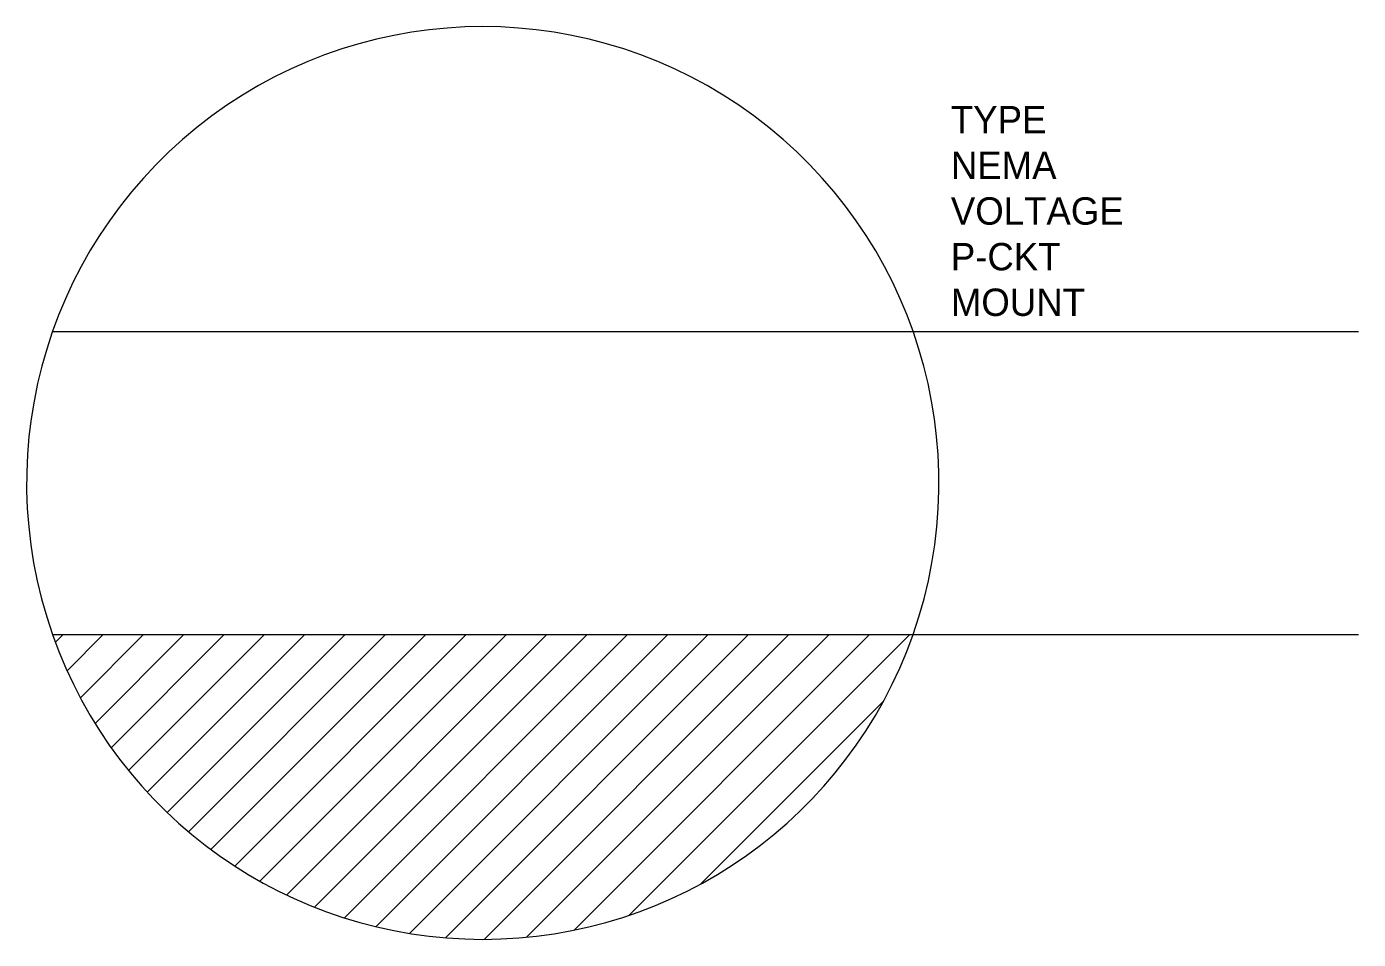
# Model space of a CAD drawing. Extents: x 0 to 0.274, y -0.094 to 0.094.
import ezdxf

# ---------------------------------------------------------------- set-up
doc = ezdxf.new("R2010")
doc.units = 0
doc.header["$MEASUREMENT"] = 0
doc.layers.get('0').update_dxf_attribs({"linetype": 'CONTINUOUS'})

# ---------------------------------------------------------------- blocks, each defined once
blk = doc.blocks.new('*X15')
at = {"color": 0}
for p, q in [((5.1585, 3.3907), (5.1669, 3.3992)), ((5.1714, 3.3594), (5.2111, 3.3992)), ((5.1859, 3.3298), (5.2553, 3.3992)), ((5.2021, 3.3017), (5.2995, 3.3992)), ((5.2197, 3.2752), (5.3437, 3.3992)), ((5.2388, 3.2501), (5.3879, 3.3992)), ((5.2593, 3.2264), (5.4321, 3.3992)), ((5.2812, 3.2041), (5.4763, 3.3992)), ((5.3045, 3.1832), (5.5205, 3.3992)), ((5.3291, 3.1636), (5.5647, 3.3992)), ((5.3552, 3.1455), (5.6089, 3.3992)), ((5.3828, 3.1289), (5.6531, 3.3992)), ((5.4119, 3.1138), (5.6973, 3.3992)), ((5.4427, 3.1004), (5.7415, 3.3992)), ((5.4753, 3.0888), (5.7857, 3.3992)), ((5.5098, 3.0791), (5.8299, 3.3992)), ((5.5466, 3.0717), (5.8741, 3.3992)), ((5.586, 3.0669), (5.9182, 3.3992)), ((5.6285, 3.0652), (5.9624, 3.3992)), ((5.675, 3.0675), (6.0066, 3.3992)), ((5.727, 3.0753), (6.0508, 3.3992)), ((5.7875, 3.0917), (6.095, 3.3992)), ((5.8661, 3.1261), (6.0661, 3.3261))]:
    blk.add_line(p, q, dxfattribs=at)

msp = doc.modelspace()

# ---------------------------------------------------------------- linework, layer by layer
for p, q in [((0.00532, 0.03113), (0.27368, 0.03113)), ((0.00532, -0.03113), (0.18218, -0.03113)), ((0.18218, -0.03113), (0.27368, -0.03113))]:
    msp.add_line(p, q)
for start, end in [(340.6049, 199.3951), (199.3951, 340.6049)]:
    msp.add_arc((0.09375, 0), 0.09375, start, end)

# ---------------------------------------------------------------- block references
at = {"xscale": 0.1875, "yscale": 0.1875, "zscale": 0.1875}
msp.add_blockref('*X15', (-0.96132, -0.66848), dxfattribs=at)

# ---------------------------------------------------------------- texts
for tag, p, s, height, flags in [('TYPE', (0.18993, 0.07182), 'SPLIT WIRE 208Y-120V', 0.005625, 3), ('NEMA', (0.18993, 0.06244), 'NEMA 5-15, NEMA 6-15', 0.005625, 3), ('VOLTAGE', (0.18993, 0.05307), '208V-120V', 0.005625, 3), ('P-CKT', (0.18993, 0.04369), '', 0.00562, 1), ('MOUNT', (0.18993, 0.03432), '12"AFF', 0.005625, 3)]:
    msp.add_attdef(tag, p, s, height=height, dxfattribs=dict(flags=flags))

doc.saveas('drawing.dxf')
